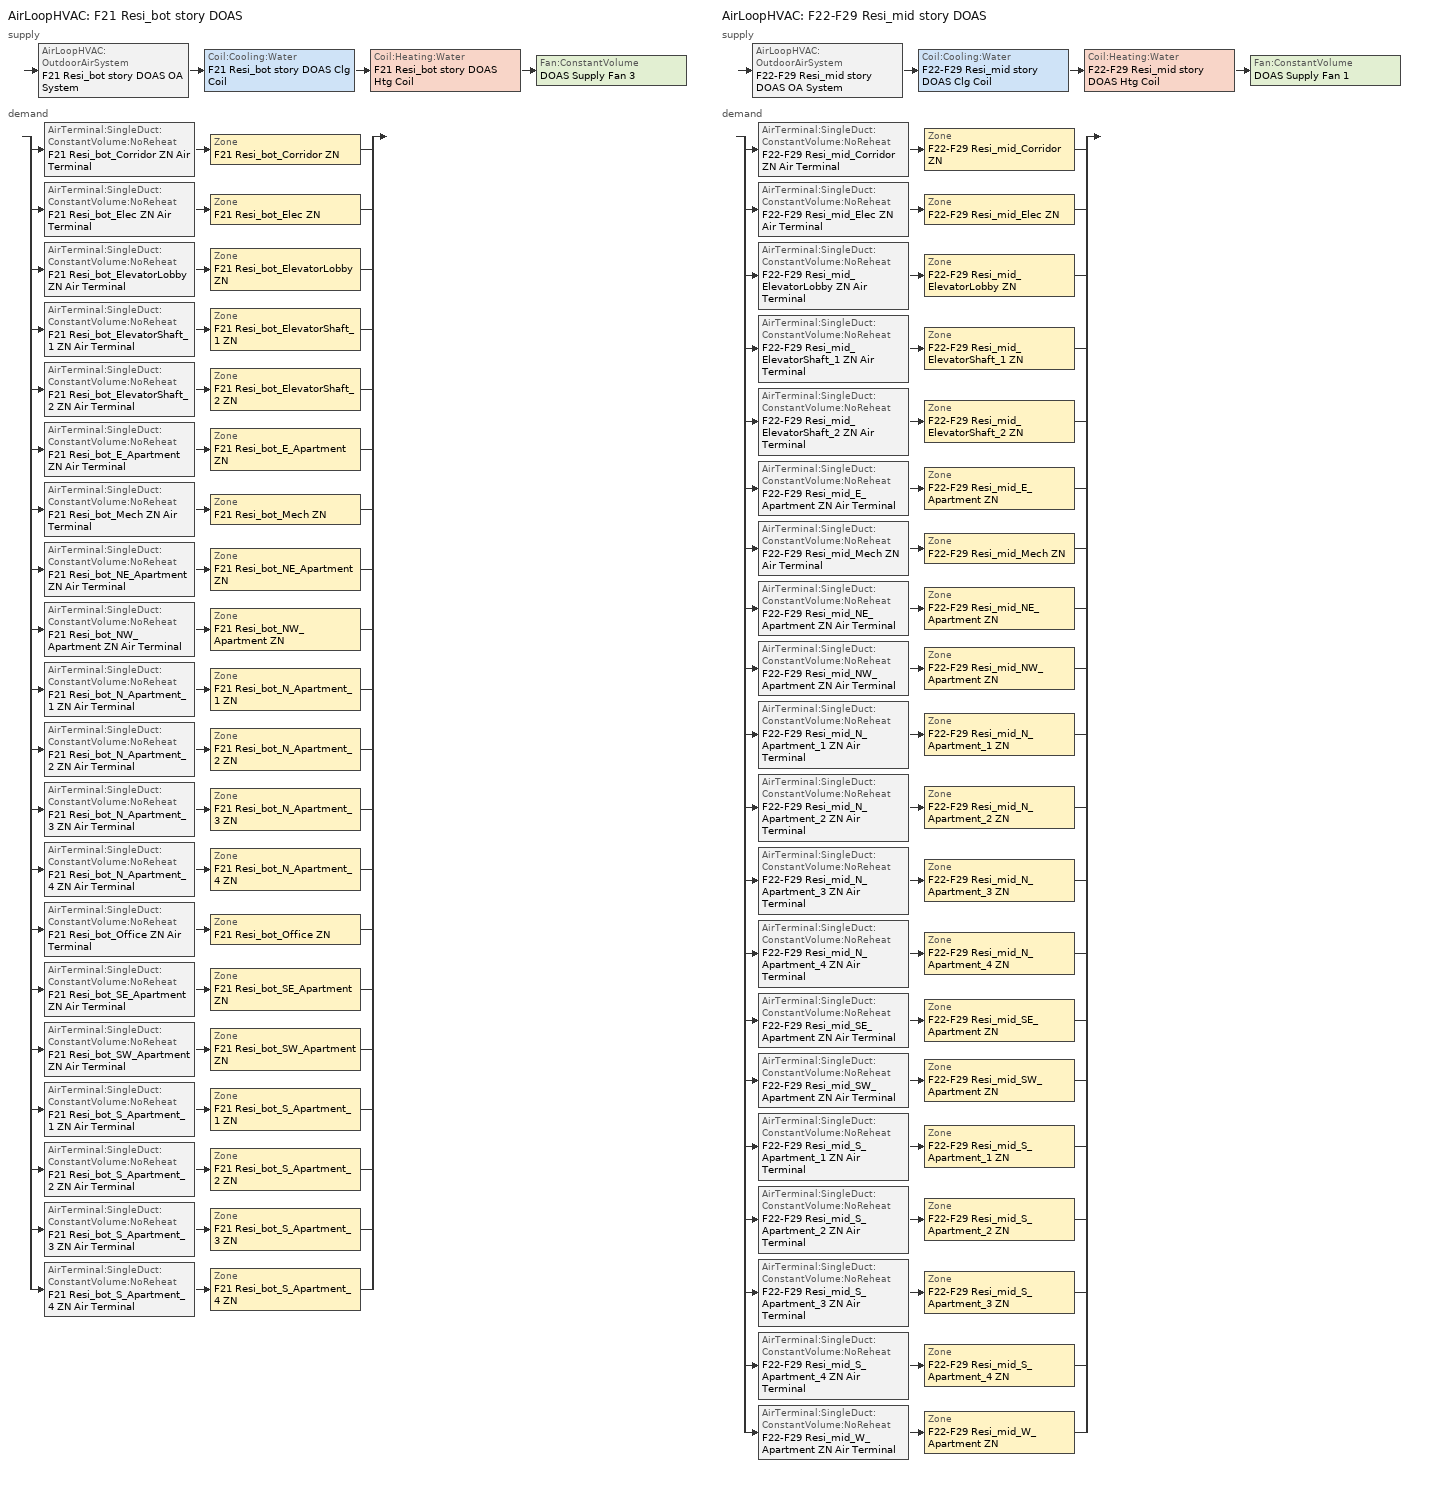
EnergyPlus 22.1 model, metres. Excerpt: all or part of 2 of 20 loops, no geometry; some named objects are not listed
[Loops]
AirLoopHVAC 'F21 Resi_bot story DOAS'
 supply: AirLoopHVAC:OutdoorAirSystem 'F21 Resi_bot story DOAS OA System' > Coil:Cooling:Water 'F21 Resi_bot story DOAS Clg Coil' > Coil:Heating:Water 'F21 Resi_bot story DOAS Htg Coil' > Fan:ConstantVolume 'DOAS Supply Fan 3'
 demand: split
  | AirTerminal:SingleDuct:ConstantVolume:NoReheat 'F21 Resi_bot_Corridor ZN Air Terminal' > Zone 'F21 Resi_bot_Corridor ZN'
  | AirTerminal:SingleDuct:ConstantVolume:NoReheat 'F21 Resi_bot_Elec ZN Air Terminal' > Zone 'F21 Resi_bot_Elec ZN'
  | AirTerminal:SingleDuct:ConstantVolume:NoReheat 'F21 Resi_bot_ElevatorLobby ZN Air Terminal' > Zone 'F21 Resi_bot_ElevatorLobby ZN'
  | AirTerminal:SingleDuct:ConstantVolume:NoReheat 'F21 Resi_bot_ElevatorShaft_1 ZN Air Terminal' > Zone 'F21 Resi_bot_ElevatorShaft_1 ZN'
  | AirTerminal:SingleDuct:ConstantVolume:NoReheat 'F21 Resi_bot_ElevatorShaft_2 ZN Air Terminal' > Zone 'F21 Resi_bot_ElevatorShaft_2 ZN'
  | AirTerminal:SingleDuct:ConstantVolume:NoReheat 'F21 Resi_bot_E_Apartment ZN Air Terminal' > Zone 'F21 Resi_bot_E_Apartment ZN'
  | AirTerminal:SingleDuct:ConstantVolume:NoReheat 'F21 Resi_bot_Mech ZN Air Terminal' > Zone 'F21 Resi_bot_Mech ZN'
  | AirTerminal:SingleDuct:ConstantVolume:NoReheat 'F21 Resi_bot_NE_Apartment ZN Air Terminal' > Zone 'F21 Resi_bot_NE_Apartment ZN'
  | AirTerminal:SingleDuct:ConstantVolume:NoReheat 'F21 Resi_bot_NW_Apartment ZN Air Terminal' > Zone 'F21 Resi_bot_NW_Apartment ZN'
  | AirTerminal:SingleDuct:ConstantVolume:NoReheat 'F21 Resi_bot_N_Apartment_1 ZN Air Terminal' > Zone 'F21 Resi_bot_N_Apartment_1 ZN'
  | AirTerminal:SingleDuct:ConstantVolume:NoReheat 'F21 Resi_bot_N_Apartment_2 ZN Air Terminal' > Zone 'F21 Resi_bot_N_Apartment_2 ZN'
  | AirTerminal:SingleDuct:ConstantVolume:NoReheat 'F21 Resi_bot_N_Apartment_3 ZN Air Terminal' > Zone 'F21 Resi_bot_N_Apartment_3 ZN'
  | AirTerminal:SingleDuct:ConstantVolume:NoReheat 'F21 Resi_bot_N_Apartment_4 ZN Air Terminal' > Zone 'F21 Resi_bot_N_Apartment_4 ZN'
  | AirTerminal:SingleDuct:ConstantVolume:NoReheat 'F21 Resi_bot_Office ZN Air Terminal' > Zone 'F21 Resi_bot_Office ZN'
  | AirTerminal:SingleDuct:ConstantVolume:NoReheat 'F21 Resi_bot_SE_Apartment ZN Air Terminal' > Zone 'F21 Resi_bot_SE_Apartment ZN'
  | AirTerminal:SingleDuct:ConstantVolume:NoReheat 'F21 Resi_bot_SW_Apartment ZN Air Terminal' > Zone 'F21 Resi_bot_SW_Apartment ZN'
  | AirTerminal:SingleDuct:ConstantVolume:NoReheat 'F21 Resi_bot_S_Apartment_1 ZN Air Terminal' > Zone 'F21 Resi_bot_S_Apartment_1 ZN'
  | AirTerminal:SingleDuct:ConstantVolume:NoReheat 'F21 Resi_bot_S_Apartment_2 ZN Air Terminal' > Zone 'F21 Resi_bot_S_Apartment_2 ZN'
  | AirTerminal:SingleDuct:ConstantVolume:NoReheat 'F21 Resi_bot_S_Apartment_3 ZN Air Terminal' > Zone 'F21 Resi_bot_S_Apartment_3 ZN'
  | AirTerminal:SingleDuct:ConstantVolume:NoReheat 'F21 Resi_bot_S_Apartment_4 ZN Air Terminal' > Zone 'F21 Resi_bot_S_Apartment_4 ZN'
AirLoopHVAC 'F22-F29 Resi_mid story DOAS'
 supply: AirLoopHVAC:OutdoorAirSystem 'F22-F29 Resi_mid story DOAS OA System' > Coil:Cooling:Water 'F22-F29 Resi_mid story DOAS Clg Coil' > Coil:Heating:Water 'F22-F29 Resi_mid story DOAS Htg Coil' > Fan:ConstantVolume 'DOAS Supply Fan 1'
 demand: split
  | AirTerminal:SingleDuct:ConstantVolume:NoReheat 'F22-F29 Resi_mid_Corridor ZN Air Terminal' > Zone 'F22-F29 Resi_mid_Corridor ZN'
  | AirTerminal:SingleDuct:ConstantVolume:NoReheat 'F22-F29 Resi_mid_Elec ZN Air Terminal' > Zone 'F22-F29 Resi_mid_Elec ZN'
  | AirTerminal:SingleDuct:ConstantVolume:NoReheat 'F22-F29 Resi_mid_ElevatorLobby ZN Air Terminal' > Zone 'F22-F29 Resi_mid_ElevatorLobby ZN'
  | AirTerminal:SingleDuct:ConstantVolume:NoReheat 'F22-F29 Resi_mid_ElevatorShaft_1 ZN Air Terminal' > Zone 'F22-F29 Resi_mid_ElevatorShaft_1 ZN'
  | AirTerminal:SingleDuct:ConstantVolume:NoReheat 'F22-F29 Resi_mid_ElevatorShaft_2 ZN Air Terminal' > Zone 'F22-F29 Resi_mid_ElevatorShaft_2 ZN'
  | AirTerminal:SingleDuct:ConstantVolume:NoReheat 'F22-F29 Resi_mid_E_Apartment ZN Air Terminal' > Zone 'F22-F29 Resi_mid_E_Apartment ZN'
  | AirTerminal:SingleDuct:ConstantVolume:NoReheat 'F22-F29 Resi_mid_Mech ZN Air Terminal' > Zone 'F22-F29 Resi_mid_Mech ZN'
  | AirTerminal:SingleDuct:ConstantVolume:NoReheat 'F22-F29 Resi_mid_NE_Apartment ZN Air Terminal' > Zone 'F22-F29 Resi_mid_NE_Apartment ZN'
  | AirTerminal:SingleDuct:ConstantVolume:NoReheat 'F22-F29 Resi_mid_NW_Apartment ZN Air Terminal' > Zone 'F22-F29 Resi_mid_NW_Apartment ZN'
  | AirTerminal:SingleDuct:ConstantVolume:NoReheat 'F22-F29 Resi_mid_N_Apartment_1 ZN Air Terminal' > Zone 'F22-F29 Resi_mid_N_Apartment_1 ZN'
  | AirTerminal:SingleDuct:ConstantVolume:NoReheat 'F22-F29 Resi_mid_N_Apartment_2 ZN Air Terminal' > Zone 'F22-F29 Resi_mid_N_Apartment_2 ZN'
  | AirTerminal:SingleDuct:ConstantVolume:NoReheat 'F22-F29 Resi_mid_N_Apartment_3 ZN Air Terminal' > Zone 'F22-F29 Resi_mid_N_Apartment_3 ZN'
  | AirTerminal:SingleDuct:ConstantVolume:NoReheat 'F22-F29 Resi_mid_N_Apartment_4 ZN Air Terminal' > Zone 'F22-F29 Resi_mid_N_Apartment_4 ZN'
  | AirTerminal:SingleDuct:ConstantVolume:NoReheat 'F22-F29 Resi_mid_SE_Apartment ZN Air Terminal' > Zone 'F22-F29 Resi_mid_SE_Apartment ZN'
  | AirTerminal:SingleDuct:ConstantVolume:NoReheat 'F22-F29 Resi_mid_SW_Apartment ZN Air Terminal' > Zone 'F22-F29 Resi_mid_SW_Apartment ZN'
  | AirTerminal:SingleDuct:ConstantVolume:NoReheat 'F22-F29 Resi_mid_S_Apartment_1 ZN Air Terminal' > Zone 'F22-F29 Resi_mid_S_Apartment_1 ZN'
  | AirTerminal:SingleDuct:ConstantVolume:NoReheat 'F22-F29 Resi_mid_S_Apartment_2 ZN Air Terminal' > Zone 'F22-F29 Resi_mid_S_Apartment_2 ZN'
  | AirTerminal:SingleDuct:ConstantVolume:NoReheat 'F22-F29 Resi_mid_S_Apartment_3 ZN Air Terminal' > Zone 'F22-F29 Resi_mid_S_Apartment_3 ZN'
  | AirTerminal:SingleDuct:ConstantVolume:NoReheat 'F22-F29 Resi_mid_S_Apartment_4 ZN Air Terminal' > Zone 'F22-F29 Resi_mid_S_Apartment_4 ZN'
  | AirTerminal:SingleDuct:ConstantVolume:NoReheat 'F22-F29 Resi_mid_W_Apartment ZN Air Terminal' > Zone 'F22-F29 Resi_mid_W_Apartment ZN'
[ZoneControl:Thermostat] Temperature Difference Between Cutout And Setpoint {deltaC}=0
Name | Zone or ZoneList | Control Type Schedule | Control 1
F21 Resi_bot_Corridor ZN Thermostat | F21 Resi_bot_Corridor ZN | F21 Resi_bot_Corridor ZN Thermostat Schedule | HighriseApartment Corridor Thermostat 5
F21 Resi_bot_Elec ZN Thermostat | F21 Resi_bot_Elec ZN | F21 Resi_bot_Elec ZN Thermostat Schedule | Elec/MechRoom Thermostat 9
F21 Resi_bot_ElevatorLobby ZN Thermostat | F21 Resi_bot_ElevatorLobby ZN | F21 Resi_bot_ElevatorLobby ZN Thermostat Schedule | Elevator Lobby Thermostat 5
F21 Resi_bot_E_Apartment ZN Thermostat | F21 Resi_bot_E_Apartment ZN | F21 Resi_bot_E_Apartment ZN Thermostat Schedule | HighriseApartment Apartment Thermostat 1
F21 Resi_bot_Mech ZN Thermostat | F21 Resi_bot_Mech ZN | F21 Resi_bot_Mech ZN Thermostat Schedule | Elec/MechRoom Thermostat 10
F21 Resi_bot_NE_Apartment ZN Thermostat | F21 Resi_bot_NE_Apartment ZN | F21 Resi_bot_NE_Apartment ZN Thermostat Schedule | HighriseApartment Apartment Thermostat 2
F21 Resi_bot_NW_Apartment ZN Thermostat | F21 Resi_bot_NW_Apartment ZN | F21 Resi_bot_NW_Apartment ZN Thermostat Schedule | HighriseApartment Apartment Thermostat 3
F21 Resi_bot_N_Apartment_1 ZN Thermostat | F21 Resi_bot_N_Apartment_1 ZN | F21 Resi_bot_N_Apartment_1 ZN Thermostat Schedule | HighriseApartment Apartment Thermostat 4
F21 Resi_bot_N_Apartment_2 ZN Thermostat | F21 Resi_bot_N_Apartment_2 ZN | F21 Resi_bot_N_Apartment_2 ZN Thermostat Schedule | HighriseApartment Apartment Thermostat 5
F21 Resi_bot_N_Apartment_3 ZN Thermostat | F21 Resi_bot_N_Apartment_3 ZN | F21 Resi_bot_N_Apartment_3 ZN Thermostat Schedule | HighriseApartment Apartment Thermostat 6
F21 Resi_bot_N_Apartment_4 ZN Thermostat | F21 Resi_bot_N_Apartment_4 ZN | F21 Resi_bot_N_Apartment_4 ZN Thermostat Schedule | HighriseApartment Apartment Thermostat 7
F21 Resi_bot_Office ZN Thermostat | F21 Resi_bot_Office ZN | F21 Resi_bot_Office ZN Thermostat Schedule | HighriseApartment Office Thermostat 1
F21 Resi_bot_SE_Apartment ZN Thermostat | F21 Resi_bot_SE_Apartment ZN | F21 Resi_bot_SE_Apartment ZN Thermostat Schedule | HighriseApartment Apartment Thermostat 8
F21 Resi_bot_SW_Apartment ZN Thermostat | F21 Resi_bot_SW_Apartment ZN | F21 Resi_bot_SW_Apartment ZN Thermostat Schedule | HighriseApartment Apartment Thermostat 9
F21 Resi_bot_S_Apartment_1 ZN Thermostat | F21 Resi_bot_S_Apartment_1 ZN | F21 Resi_bot_S_Apartment_1 ZN Thermostat Schedule | HighriseApartment Apartment Thermostat 10
F21 Resi_bot_S_Apartment_2 ZN Thermostat | F21 Resi_bot_S_Apartment_2 ZN | F21 Resi_bot_S_Apartment_2 ZN Thermostat Schedule | HighriseApartment Apartment Thermostat 11
F21 Resi_bot_S_Apartment_3 ZN Thermostat | F21 Resi_bot_S_Apartment_3 ZN | F21 Resi_bot_S_Apartment_3 ZN Thermostat Schedule | HighriseApartment Apartment Thermostat 12
F21 Resi_bot_S_Apartment_4 ZN Thermostat | F21 Resi_bot_S_Apartment_4 ZN | F21 Resi_bot_S_Apartment_4 ZN Thermostat Schedule | HighriseApartment Apartment Thermostat 13
F22-F29 Resi_mid_Corridor ZN Thermostat | F22-F29 Resi_mid_Corridor ZN | F22-F29 Resi_mid_Corridor ZN Thermostat Schedule | HighriseApartment Corridor Thermostat 4
F22-F29 Resi_mid_Elec ZN Thermostat | F22-F29 Resi_mid_Elec ZN | F22-F29 Resi_mid_Elec ZN Thermostat Schedule | Elec/MechRoom Thermostat 11
F22-F29 Resi_mid_ElevatorLobby ZN Thermostat | F22-F29 Resi_mid_ElevatorLobby ZN | F22-F29 Resi_mid_ElevatorLobby ZN Thermostat Schedule | Elevator Lobby Thermostat 6
F22-F29 Resi_mid_E_Apartment ZN Thermostat | F22-F29 Resi_mid_E_Apartment ZN | F22-F29 Resi_mid_E_Apartment ZN Thermostat Schedule | HighriseApartment Apartment Thermostat 14
F22-F29 Resi_mid_Mech ZN Thermostat | F22-F29 Resi_mid_Mech ZN | F22-F29 Resi_mid_Mech ZN Thermostat Schedule | Elec/MechRoom Thermostat 12
F22-F29 Resi_mid_NE_Apartment ZN Thermostat | F22-F29 Resi_mid_NE_Apartment ZN | F22-F29 Resi_mid_NE_Apartment ZN Thermostat Schedule | HighriseApartment Apartment Thermostat 15
F22-F29 Resi_mid_NW_Apartment ZN Thermostat | F22-F29 Resi_mid_NW_Apartment ZN | F22-F29 Resi_mid_NW_Apartment ZN Thermostat Schedule | HighriseApartment Apartment Thermostat 16
F22-F29 Resi_mid_N_Apartment_1 ZN Thermostat | F22-F29 Resi_mid_N_Apartment_1 ZN | F22-F29 Resi_mid_N_Apartment_1 ZN Thermostat Schedule | HighriseApartment Apartment Thermostat 17
F22-F29 Resi_mid_N_Apartment_2 ZN Thermostat | F22-F29 Resi_mid_N_Apartment_2 ZN | F22-F29 Resi_mid_N_Apartment_2 ZN Thermostat Schedule | HighriseApartment Apartment Thermostat 18
F22-F29 Resi_mid_N_Apartment_3 ZN Thermostat | F22-F29 Resi_mid_N_Apartment_3 ZN | F22-F29 Resi_mid_N_Apartment_3 ZN Thermostat Schedule | HighriseApartment Apartment Thermostat 19
F22-F29 Resi_mid_N_Apartment_4 ZN Thermostat | F22-F29 Resi_mid_N_Apartment_4 ZN | F22-F29 Resi_mid_N_Apartment_4 ZN Thermostat Schedule | HighriseApartment Apartment Thermostat 20
F22-F29 Resi_mid_SE_Apartment ZN Thermostat | F22-F29 Resi_mid_SE_Apartment ZN | F22-F29 Resi_mid_SE_Apartment ZN Thermostat Schedule | HighriseApartment Apartment Thermostat 21
F22-F29 Resi_mid_SW_Apartment ZN Thermostat | F22-F29 Resi_mid_SW_Apartment ZN | F22-F29 Resi_mid_SW_Apartment ZN Thermostat Schedule | HighriseApartment Apartment Thermostat 22
F22-F29 Resi_mid_S_Apartment_1 ZN Thermostat | F22-F29 Resi_mid_S_Apartment_1 ZN | F22-F29 Resi_mid_S_Apartment_1 ZN Thermostat Schedule | HighriseApartment Apartment Thermostat 23
F22-F29 Resi_mid_S_Apartment_2 ZN Thermostat | F22-F29 Resi_mid_S_Apartment_2 ZN | F22-F29 Resi_mid_S_Apartment_2 ZN Thermostat Schedule | HighriseApartment Apartment Thermostat 24
F22-F29 Resi_mid_S_Apartment_3 ZN Thermostat | F22-F29 Resi_mid_S_Apartment_3 ZN | F22-F29 Resi_mid_S_Apartment_3 ZN Thermostat Schedule | HighriseApartment Apartment Thermostat 25
F22-F29 Resi_mid_S_Apartment_4 ZN Thermostat | F22-F29 Resi_mid_S_Apartment_4 ZN | F22-F29 Resi_mid_S_Apartment_4 ZN Thermostat Schedule | HighriseApartment Apartment Thermostat 26
F22-F29 Resi_mid_W_Apartment ZN Thermostat | F22-F29 Resi_mid_W_Apartment ZN | F22-F29 Resi_mid_W_Apartment ZN Thermostat Schedule | HighriseApartment Apartment Thermostat 27
[ThermostatSetpoint:DualSetpoint]
Name | Heating Setpoint Temperature Schedule | Cooling Setpoint Temperature Schedule
HighriseApartment Corridor Thermostat 5; HighriseApartment Apartment Thermostat 1; HighriseApartment Apartment Thermostat 2; HighriseApartment Apartment Thermostat 3; HighriseApartment Apartment Thermostat 4; HighriseApartment Apartment Thermostat 5; HighriseApartment Apartment Thermostat 6; HighriseApartment Apartment Thermostat 7; HighriseApartment Apartment Thermostat 8; HighriseApartment Apartment Thermostat 9; HighriseApartment Apartment Thermostat 10; HighriseApartment Apartment Thermostat 11; HighriseApartment Apartment Thermostat 12; HighriseApartment Apartment Thermostat 13; HighriseApartment Corridor Thermostat 4; HighriseApartment Apartment Thermostat 14; HighriseApartment Apartment Thermostat 15; HighriseApartment Apartment Thermostat 16; HighriseApartment Apartment Thermostat 17; HighriseApartment Apartment Thermostat 18; HighriseApartment Apartment Thermostat 19; HighriseApartment Apartment Thermostat 20; HighriseApartment Apartment Thermostat 21; HighriseApartment Apartment Thermostat 22; HighriseApartment Apartment Thermostat 23; HighriseApartment Apartment Thermostat 24; HighriseApartment Apartment Thermostat 25; HighriseApartment Apartment Thermostat 26; HighriseApartment Apartment Thermostat 27 | ApartmentHighRise HTGSETP_APT_SCH | ApartmentHighRise CLGSETP_APT_SCH
Elec/MechRoom Thermostat 9; Elevator Lobby Thermostat 5; Elec/MechRoom Thermostat 10; Elec/MechRoom Thermostat 11; Elevator Lobby Thermostat 6; Elec/MechRoom Thermostat 12 | OfficeLarge HTGSETP_SCH_YES_OPTIMUM | OfficeLarge CLGSETP_SCH_NO_SETBACK
HighriseApartment Office Thermostat 1 | ApartmentHighRise HTGSETP_APT_SCH - occupant standby mode | ApartmentHighRise CLGSETP_APT_SCH - occupant standby mode
[Coil:Heating:Water] Availability Schedule=Always On Discrete; U-Factor Times Area Value {W/K}=Autosize; Maximum Water Flow Rate {m3/s}=Autosize; Performance Input Method=UFactorTimesAreaAndDesignWaterFlowRate; Rated Capacity {W}=Autosize; Rated Inlet Water Temperature {C}=82.2222; Rated Inlet Air Temperature {C}=16.6; Rated Outlet Water Temperature {C}=71.1111; Rated Outlet Air Temperature {C}=32.2; Rated Ratio for Air and Water Convection=0.5
F21 Resi_bot story DOAS Htg Coil; F22-F29 Resi_mid story DOAS Htg Coil
[Zone equipment]
F21 Resi_bot_Corridor ZN: F21 Resi_bot_Corridor ZN Air Terminal, F21 Resi_bot_Corridor ZN FCU
F21 Resi_bot_Elec ZN: F21 Resi_bot_Elec ZN Air Terminal, F21 Resi_bot_Elec ZN FCU
F21 Resi_bot_ElevatorLobby ZN: F21 Resi_bot_ElevatorLobby ZN Air Terminal, F21 Resi_bot_ElevatorLobby ZN FCU
F21 Resi_bot_ElevatorShaft_1 ZN: F21 Resi_bot_ElevatorShaft_1 ZN Air Terminal, F21 Resi_bot_ElevatorShaft_1 ZN FCU
F21 Resi_bot_ElevatorShaft_2 ZN: F21 Resi_bot_ElevatorShaft_2 ZN Air Terminal, F21 Resi_bot_ElevatorShaft_2 ZN FCU
F21 Resi_bot_E_Apartment ZN: F21 Resi_bot_E_Apartment ZN Air Terminal, F21 Resi_bot_E_Apartment ZN FCU
F21 Resi_bot_Mech ZN: F21 Resi_bot_Mech ZN Air Terminal, F21 Resi_bot_Mech ZN FCU
F21 Resi_bot_NE_Apartment ZN: F21 Resi_bot_NE_Apartment ZN Air Terminal, F21 Resi_bot_NE_Apartment ZN FCU
F21 Resi_bot_NW_Apartment ZN: F21 Resi_bot_NW_Apartment ZN Air Terminal, F21 Resi_bot_NW_Apartment ZN FCU
F21 Resi_bot_N_Apartment_1 ZN: F21 Resi_bot_N_Apartment_1 ZN Air Terminal, F21 Resi_bot_N_Apartment_1 ZN FCU
F21 Resi_bot_N_Apartment_2 ZN: F21 Resi_bot_N_Apartment_2 ZN Air Terminal, F21 Resi_bot_N_Apartment_2 ZN FCU
F21 Resi_bot_N_Apartment_3 ZN: F21 Resi_bot_N_Apartment_3 ZN Air Terminal, F21 Resi_bot_N_Apartment_3 ZN FCU
F21 Resi_bot_N_Apartment_4 ZN: F21 Resi_bot_N_Apartment_4 ZN Air Terminal, F21 Resi_bot_N_Apartment_4 ZN FCU
F21 Resi_bot_Office ZN: F21 Resi_bot_Office ZN Air Terminal, F21 Resi_bot_Office ZN FCU
F21 Resi_bot_SE_Apartment ZN: F21 Resi_bot_SE_Apartment ZN Air Terminal, F21 Resi_bot_SE_Apartment ZN FCU
F21 Resi_bot_SW_Apartment ZN: F21 Resi_bot_SW_Apartment ZN Air Terminal, F21 Resi_bot_SW_Apartment ZN FCU
F21 Resi_bot_S_Apartment_1 ZN: F21 Resi_bot_S_Apartment_1 ZN Air Terminal, F21 Resi_bot_S_Apartment_1 ZN FCU
F21 Resi_bot_S_Apartment_2 ZN: F21 Resi_bot_S_Apartment_2 ZN Air Terminal, F21 Resi_bot_S_Apartment_2 ZN FCU
F21 Resi_bot_S_Apartment_3 ZN: F21 Resi_bot_S_Apartment_3 ZN Air Terminal, F21 Resi_bot_S_Apartment_3 ZN FCU
F21 Resi_bot_S_Apartment_4 ZN: F21 Resi_bot_S_Apartment_4 ZN Air Terminal, F21 Resi_bot_S_Apartment_4 ZN FCU
F22-F29 Resi_mid_Corridor ZN: F22-F29 Resi_mid_Corridor ZN Air Terminal, F22-F29 Resi_mid_Corridor ZN FCU
F22-F29 Resi_mid_Elec ZN: F22-F29 Resi_mid_Elec ZN Air Terminal, F22-F29 Resi_mid_Elec ZN FCU
F22-F29 Resi_mid_ElevatorLobby ZN: F22-F29 Resi_mid_ElevatorLobby ZN Air Terminal, F22-F29 Resi_mid_ElevatorLobby ZN FCU
F22-F29 Resi_mid_ElevatorShaft_1 ZN: F22-F29 Resi_mid_ElevatorShaft_1 ZN Air Terminal, F22-F29 Resi_mid_ElevatorShaft_1 ZN FCU
F22-F29 Resi_mid_ElevatorShaft_2 ZN: F22-F29 Resi_mid_ElevatorShaft_2 ZN Air Terminal, F22-F29 Resi_mid_ElevatorShaft_2 ZN FCU
F22-F29 Resi_mid_E_Apartment ZN: F22-F29 Resi_mid_E_Apartment ZN Air Terminal, F22-F29 Resi_mid_E_Apartment ZN FCU
F22-F29 Resi_mid_Mech ZN: F22-F29 Resi_mid_Mech ZN Air Terminal, F22-F29 Resi_mid_Mech ZN FCU
F22-F29 Resi_mid_NE_Apartment ZN: F22-F29 Resi_mid_NE_Apartment ZN Air Terminal, F22-F29 Resi_mid_NE_Apartment ZN FCU
F22-F29 Resi_mid_NW_Apartment ZN: F22-F29 Resi_mid_NW_Apartment ZN Air Terminal, F22-F29 Resi_mid_NW_Apartment ZN FCU
F22-F29 Resi_mid_N_Apartment_1 ZN: F22-F29 Resi_mid_N_Apartment_1 ZN Air Terminal, F22-F29 Resi_mid_N_Apartment_1 ZN FCU
F22-F29 Resi_mid_N_Apartment_2 ZN: F22-F29 Resi_mid_N_Apartment_2 ZN Air Terminal, F22-F29 Resi_mid_N_Apartment_2 ZN FCU
F22-F29 Resi_mid_N_Apartment_3 ZN: F22-F29 Resi_mid_N_Apartment_3 ZN Air Terminal, F22-F29 Resi_mid_N_Apartment_3 ZN FCU
F22-F29 Resi_mid_N_Apartment_4 ZN: F22-F29 Resi_mid_N_Apartment_4 ZN Air Terminal, F22-F29 Resi_mid_N_Apartment_4 ZN FCU
F22-F29 Resi_mid_SE_Apartment ZN: F22-F29 Resi_mid_SE_Apartment ZN Air Terminal, F22-F29 Resi_mid_SE_Apartment ZN FCU
F22-F29 Resi_mid_SW_Apartment ZN: F22-F29 Resi_mid_SW_Apartment ZN Air Terminal, F22-F29 Resi_mid_SW_Apartment ZN FCU
F22-F29 Resi_mid_S_Apartment_1 ZN: F22-F29 Resi_mid_S_Apartment_1 ZN Air Terminal, F22-F29 Resi_mid_S_Apartment_1 ZN FCU
F22-F29 Resi_mid_S_Apartment_2 ZN: F22-F29 Resi_mid_S_Apartment_2 ZN Air Terminal, F22-F29 Resi_mid_S_Apartment_2 ZN FCU
F22-F29 Resi_mid_S_Apartment_3 ZN: F22-F29 Resi_mid_S_Apartment_3 ZN Air Terminal, F22-F29 Resi_mid_S_Apartment_3 ZN FCU
F22-F29 Resi_mid_S_Apartment_4 ZN: F22-F29 Resi_mid_S_Apartment_4 ZN Air Terminal, F22-F29 Resi_mid_S_Apartment_4 ZN FCU
F22-F29 Resi_mid_W_Apartment ZN: F22-F29 Resi_mid_W_Apartment ZN Air Terminal, F22-F29 Resi_mid_W_Apartment ZN FCU
[Sizing:Zone] Zone Cooling Design Supply Air Temperature Input Method=SupplyAirTemperature; Zone Cooling Design Supply Air Temperature {C}=12.7778; Zone Cooling Design Supply Air Temperature Difference {deltaC}=11.11; Zone Heating Design Supply Air Temperature Input Method=SupplyAirTemperature; Zone Heating Design Supply Air Temperature {C}=40; Zone Heating Design Supply Air Temperature Difference {deltaC}=11.11; Zone Cooling Design Supply Air Humidity Ratio {kgWater/kgDryAir}=0.0085; Zone Heating Design Supply Air Humidity Ratio {kgWater/kgDryAir}=0.008; Cooling Design Air Flow Method=DesignDay; Cooling Design Air Flow Rate {m3/s}=0; Cooling Minimum Air Flow per Zone Floor Area {m3/s-m2}=0.000762; Cooling Minimum Air Flow {m3/s}=0; Cooling Minimum Air Flow Fraction=0; Heating Design Air Flow Method=DesignDay; Heating Design Air Flow Rate {m3/s}=0; Heating Maximum Air Flow per Zone Floor Area {m3/s-m2}=0.002032; Heating Maximum Air Flow {m3/s}=0.141576; Heating Maximum Air Flow Fraction=0.3; Account for Dedicated Outdoor Air System=Yes; Dedicated Outdoor Air System Control Strategy=ColdSupplyAir; Dedicated Outdoor Air Low Setpoint Temperature for Design {C}=12.7778; Dedicated Outdoor Air High Setpoint Temperature for Design {C}=15.5556
Name | Design Specification Outdoor Air Object
F21 Resi_bot_Corridor ZN; F22-F29 Resi_mid_Corridor ZN | HighriseApartment Corridor Ventilation
F21 Resi_bot_Elec ZN; F21 Resi_bot_Mech ZN; F22-F29 Resi_mid_Elec ZN; F22-F29 Resi_mid_Mech ZN | Elec/MechRoom Ventilation
F21 Resi_bot_ElevatorLobby ZN; F22-F29 Resi_mid_ElevatorLobby ZN | Elevator Lobby Ventilation
F21 Resi_bot_ElevatorShaft_1 ZN; F21 Resi_bot_ElevatorShaft_2 ZN; F22-F29 Resi_mid_ElevatorShaft_1 ZN; F22-F29 Resi_mid_ElevatorShaft_2 ZN | Elevator Shaft Ventilation
F21 Resi_bot_E_Apartment ZN; F21 Resi_bot_NE_Apartment ZN; F21 Resi_bot_NW_Apartment ZN; F21 Resi_bot_N_Apartment_1 ZN; F21 Resi_bot_N_Apartment_2 ZN; F21 Resi_bot_N_Apartment_3 ZN; F21 Resi_bot_N_Apartment_4 ZN; F21 Resi_bot_SE_Apartment ZN; F21 Resi_bot_SW_Apartment ZN; F21 Resi_bot_S_Apartment_1 ZN; F21 Resi_bot_S_Apartment_2 ZN; F21 Resi_bot_S_Apartment_3 ZN; F21 Resi_bot_S_Apartment_4 ZN; F22-F29 Resi_mid_E_Apartment ZN; F22-F29 Resi_mid_NE_Apartment ZN; F22-F29 Resi_mid_NW_Apartment ZN; F22-F29 Resi_mid_N_Apartment_1 ZN; F22-F29 Resi_mid_N_Apartment_2 ZN; F22-F29 Resi_mid_N_Apartment_3 ZN; F22-F29 Resi_mid_N_Apartment_4 ZN; F22-F29 Resi_mid_SE_Apartment ZN; F22-F29 Resi_mid_SW_Apartment ZN; F22-F29 Resi_mid_S_Apartment_1 ZN; F22-F29 Resi_mid_S_Apartment_2 ZN; F22-F29 Resi_mid_S_Apartment_3 ZN; F22-F29 Resi_mid_S_Apartment_4 ZN; F22-F29 Resi_mid_W_Apartment ZN | HighriseApartment Apartment Ventilation
F21 Resi_bot_Office ZN | HighriseApartment Office Ventilation
[DesignSpecification:OutdoorAir] Outdoor Air Method=Sum; Outdoor Air Flow per Zone {m3/s}=0
Name | Outdoor Air Flow per Person {m3/s-person} | Outdoor Air Flow per Zone Floor Area {m3/s-m2} | Outdoor Air Flow Air Changes per Hour {1/hr}
Elec/MechRoom Ventilation | 0 | 0.0006096 | 0
Elevator Lobby Ventilation | 0.00235974 | 0.0003048 | 0
Elevator Shaft Ventilation; HighriseApartment Corridor Ventilation | 0 | 0 | 0
HighriseApartment Apartment Ventilation | 0 | 0 | 0.35
HighriseApartment Office Ventilation | 0 | 0.0004318 | 0
[AirTerminal:SingleDuct:ConstantVolume:NoReheat] Availability Schedule=Always On Discrete; Maximum Air Flow Rate {m3/s}=AutoSize
F21 Resi_bot_Corridor ZN Air Terminal; F21 Resi_bot_Elec ZN Air Terminal; F21 Resi_bot_ElevatorLobby ZN Air Terminal; F21 Resi_bot_ElevatorShaft_1 ZN Air Terminal; F21 Resi_bot_ElevatorShaft_2 ZN Air Terminal; F21 Resi_bot_E_Apartment ZN Air Terminal; F21 Resi_bot_Mech ZN Air Terminal; F21 Resi_bot_NE_Apartment ZN Air Terminal; F21 Resi_bot_NW_Apartment ZN Air Terminal; F21 Resi_bot_N_Apartment_1 ZN Air Terminal; F21 Resi_bot_N_Apartment_2 ZN Air Terminal; F21 Resi_bot_N_Apartment_3 ZN Air Terminal; F21 Resi_bot_N_Apartment_4 ZN Air Terminal; F21 Resi_bot_Office ZN Air Terminal; F21 Resi_bot_SE_Apartment ZN Air Terminal; F21 Resi_bot_SW_Apartment ZN Air Terminal; F21 Resi_bot_S_Apartment_1 ZN Air Terminal; F21 Resi_bot_S_Apartment_2 ZN Air Terminal; F21 Resi_bot_S_Apartment_3 ZN Air Terminal; F21 Resi_bot_S_Apartment_4 ZN Air Terminal; F22-F29 Resi_mid_Corridor ZN Air Terminal; F22-F29 Resi_mid_Elec ZN Air Terminal; F22-F29 Resi_mid_ElevatorLobby ZN Air Terminal; F22-F29 Resi_mid_ElevatorShaft_1 ZN Air Terminal; F22-F29 Resi_mid_ElevatorShaft_2 ZN Air Terminal; F22-F29 Resi_mid_E_Apartment ZN Air Terminal; F22-F29 Resi_mid_Mech ZN Air Terminal; F22-F29 Resi_mid_NE_Apartment ZN Air Terminal; F22-F29 Resi_mid_NW_Apartment ZN Air Terminal; F22-F29 Resi_mid_N_Apartment_1 ZN Air Terminal; F22-F29 Resi_mid_N_Apartment_2 ZN Air Terminal; F22-F29 Resi_mid_N_Apartment_3 ZN Air Terminal; F22-F29 Resi_mid_N_Apartment_4 ZN Air Terminal; F22-F29 Resi_mid_SE_Apartment ZN Air Terminal; F22-F29 Resi_mid_SW_Apartment ZN Air Terminal; F22-F29 Resi_mid_S_Apartment_1 ZN Air Terminal; F22-F29 Resi_mid_S_Apartment_2 ZN Air Terminal; F22-F29 Resi_mid_S_Apartment_3 ZN Air Terminal; F22-F29 Resi_mid_S_Apartment_4 ZN Air Terminal; F22-F29 Resi_mid_W_Apartment ZN Air Terminal
[Coil:Cooling:Water] Availability Schedule=Always On Discrete; Design Water Flow Rate {m3/s}=Autosize; Design Air Flow Rate {m3/s}=Autosize; Design Inlet Water Temperature {C}=Autosize; Design Inlet Air Temperature {C}=Autosize; Design Outlet Air Temperature {C}=Autosize; Design Inlet Air Humidity Ratio {kgWater/kgDryAir}=Autosize; Design Outlet Air Humidity Ratio {kgWater/kgDryAir}=Autosize; Type of Analysis=SimpleAnalysis; Heat Exchanger Configuration=CrossFlow
F21 Resi_bot story DOAS Clg Coil; F22-F29 Resi_mid story DOAS Clg Coil
[AirLoopHVAC] Design Supply Air Flow Rate {m3/s}=AutoSize; Design Return Air Flow Fraction of Supply Air Flow=1
F21 Resi_bot story DOAS; F22-F29 Resi_mid story DOAS
[Sizing:System] Type of Load to Size On=VentilationRequirement; Design Outdoor Air Flow Rate {m3/s}=Autosize; Central Heating Maximum System Air Flow Ratio=1; Preheat Design Temperature {C}=7; Preheat Design Humidity Ratio {kgWater/kgDryAir}=0.008; Precool Design Temperature {C}=12.8; Precool Design Humidity Ratio {kgWater/kgDryAir}=0.008; Central Cooling Design Supply Air Temperature {C}=12.7778; Central Heating Design Supply Air Temperature {C}=15.5556; Type of Zone Sum to Use=Coincident; 100% Outdoor Air in Cooling=Yes; 100% Outdoor Air in Heating=Yes; Central Cooling Design Supply Air Humidity Ratio {kgWater/kgDryAir}=0.0085; Central Heating Design Supply Air Humidity Ratio {kgWater/kgDryAir}=0.008; Cooling Supply Air Flow Rate Method=DesignDay; Cooling Supply Air Flow Rate {m3/s}=0; Cooling Supply Air Flow Rate Per Floor Area {m3/s-m2}=0.00996765; Cooling Fraction of Autosized Cooling Supply Air Flow Rate=1; Cooling Supply Air Flow Rate Per Unit Cooling Capacity {m3/s-W}=3.94755e-05; Heating Supply Air Flow Rate Method=DesignDay; Heating Supply Air Flow Rate {m3/s}=0; Heating Supply Air Flow Rate Per Floor Area {m3/s-m2}=0.00996765; Heating Fraction of Autosized Heating Supply Air Flow Rate=1; Heating Fraction of Autosized Cooling Supply Air Flow Rate=1; Heating Supply Air Flow Rate Per Unit Heating Capacity {m3/s-W}=3.15882e-05; System Outdoor Air Method=ZoneSum; Zone Maximum Outdoor Air Fraction=1; Cooling Design Capacity Method=CoolingDesignCapacity; Cooling Design Capacity {W}=Autosize; Cooling Design Capacity Per Floor Area {W/m2}=234.7; Fraction of Autosized Cooling Design Capacity=1; Heating Design Capacity Method=HeatingDesignCapacity; Heating Design Capacity {W}=Autosize; Heating Design Capacity Per Floor Area {W/m2}=157; Fraction of Autosized Heating Design Capacity=1; Central Cooling Capacity Control Method=OnOff; Occupant Diversity=Autosize
F21 Resi_bot story DOAS; F22-F29 Resi_mid story DOAS
[Controller:WaterCoil] Control Variable=Temperature; Actuator Variable=Flow; Maximum Actuated Flow {m3/s}=Autosize; Minimum Actuated Flow {m3/s}=0
Name | Action | Controller Convergence Tolerance {deltaC}
F21 Resi_bot story DOAS Clg Coil Controller; F22-F29 Resi_mid story DOAS Clg Coil Controller | Reverse | Autosize
F21 Resi_bot story DOAS Htg Coil Controller; F22-F29 Resi_mid story DOAS Htg Coil Controller | Normal | 0.0001
[Controller:OutdoorAir] Minimum Outdoor Air Flow Rate {m3/s}=Autosize; Maximum Outdoor Air Flow Rate {m3/s}=Autosize; Economizer Control Type=DifferentialDryBulb; Economizer Control Action Type=ModulateFlow; Lockout Type=LockoutWithHeating; Minimum Limit Type=FixedMinimum; Minimum Outdoor Air Schedule=Always On; Minimum Fraction of Outdoor Air Schedule=Always On Discrete; High Humidity Control=No; High Humidity Outdoor Air Flow Ratio=1; Control High Indoor Humidity Based on Outdoor Humidity Ratio=Yes; Heat Recovery Bypass Control Type=BypassWhenWithinEconomizerLimits
Name | Mechanical Ventilation Controller
F21 Resi_bot story DOAS OA Controller | Controller Mechanical Ventilation 5
F22-F29 Resi_mid story DOAS OA Controller | Controller Mechanical Ventilation 2
[Controller:MechanicalVentilation] Availability Schedule=Always On; Demand Controlled Ventilation=No; System Outdoor Air Method=ZoneSum; Design Specification Outdoor Air Object Name 1=HighriseApartment Corridor Ventilation; Design Specification Outdoor Air Object Name 2=Elec/MechRoom Ventilation; Design Specification Outdoor Air Object Name 3=Elevator Lobby Ventilation; Design Specification Outdoor Air Object Name 4=Elevator Shaft Ventilation; Design Specification Outdoor Air Object Name 5=Elevator Shaft Ventilation; Design Specification Outdoor Air Object Name 6=HighriseApartment Apartment Ventilation; Design Specification Outdoor Air Object Name 7=Elec/MechRoom Ventilation; Design Specification Outdoor Air Object Name 8=HighriseApartment Apartment Ventilation; Design Specification Outdoor Air Object Name 9=HighriseApartment Apartment Ventilation; Design Specification Outdoor Air Object Name 10=HighriseApartment Apartment Ventilation; Design Specification Outdoor Air Object Name 11=HighriseApartment Apartment Ventilation; Design Specification Outdoor Air Object Name 12=HighriseApartment Apartment Ventilation; Design Specification Outdoor Air Object Name 13=HighriseApartment Apartment Ventilation; Design Specification Outdoor Air Object Name 15=HighriseApartment Apartment Ventilation; Design Specification Outdoor Air Object Name 16=HighriseApartment Apartment Ventilation; Design Specification Outdoor Air Object Name 17=HighriseApartment Apartment Ventilation; Design Specification Outdoor Air Object Name 18=HighriseApartment Apartment Ventilation; Design Specification Outdoor Air Object Name 19=HighriseApartment Apartment Ventilation; Design Specification Outdoor Air Object Name 20=HighriseApartment Apartment Ventilation
Name | Zone or ZoneList Name 1 | Zone or ZoneList Name 2 | Zone or ZoneList Name 3 | Zone or ZoneList Name 4 | Zone or ZoneList Name 5 | Zone or ZoneList Name 6 | Zone or ZoneList Name 7 | Zone or ZoneList Name 8 | Zone or ZoneList Name 9 | Zone or ZoneList Name 10 | Zone or ZoneList Name 11 | Zone or ZoneList Name 12 | Zone or ZoneList Name 13 | Zone or ZoneList Name 14 | Design Specification Outdoor Air Object Name 14 | Zone or ZoneList Name 15 | Zone or ZoneList Name 16 | Zone or ZoneList Name 17 | Zone or ZoneList Name 18 | Zone or ZoneList Name 19 | Zone or ZoneList Name 20
Controller Mechanical Ventilation 5 | F21 Resi_bot_Corridor ZN | F21 Resi_bot_Elec ZN | F21 Resi_bot_ElevatorLobby ZN | F21 Resi_bot_ElevatorShaft_1 ZN | F21 Resi_bot_ElevatorShaft_2 ZN | F21 Resi_bot_E_Apartment ZN | F21 Resi_bot_Mech ZN | F21 Resi_bot_NE_Apartment ZN | F21 Resi_bot_NW_Apartment ZN | F21 Resi_bot_N_Apartment_1 ZN | F21 Resi_bot_N_Apartment_2 ZN | F21 Resi_bot_N_Apartment_3 ZN | F21 Resi_bot_N_Apartment_4 ZN | F21 Resi_bot_Office ZN | HighriseApartment Office Ventilation | F21 Resi_bot_SE_Apartment ZN | F21 Resi_bot_SW_Apartment ZN | F21 Resi_bot_S_Apartment_1 ZN | F21 Resi_bot_S_Apartment_2 ZN | F21 Resi_bot_S_Apartment_3 ZN | F21 Resi_bot_S_Apartment_4 ZN
Controller Mechanical Ventilation 2 | F22-F29 Resi_mid_Corridor ZN | F22-F29 Resi_mid_Elec ZN | F22-F29 Resi_mid_ElevatorLobby ZN | F22-F29 Resi_mid_ElevatorShaft_1 ZN | F22-F29 Resi_mid_ElevatorShaft_2 ZN | F22-F29 Resi_mid_E_Apartment ZN | F22-F29 Resi_mid_Mech ZN | F22-F29 Resi_mid_NE_Apartment ZN | F22-F29 Resi_mid_NW_Apartment ZN | F22-F29 Resi_mid_N_Apartment_1 ZN | F22-F29 Resi_mid_N_Apartment_2 ZN | F22-F29 Resi_mid_N_Apartment_3 ZN | F22-F29 Resi_mid_N_Apartment_4 ZN | F22-F29 Resi_mid_SE_Apartment ZN | HighriseApartment Apartment Ventilation | F22-F29 Resi_mid_SW_Apartment ZN | F22-F29 Resi_mid_S_Apartment_1 ZN | F22-F29 Resi_mid_S_Apartment_2 ZN | F22-F29 Resi_mid_S_Apartment_3 ZN | F22-F29 Resi_mid_S_Apartment_4 ZN | F22-F29 Resi_mid_W_Apartment ZN
[HeatExchanger:AirToAir:SensibleAndLatent] Availability Schedule=Always On Discrete; Nominal Supply Air Flow Rate {m3/s}=Autosize; Sensible Effectiveness at 100% Heating Air Flow=0.7; Latent Effectiveness at 100% Heating Air Flow=0.6; Sensible Effectiveness at 75% Heating Air Flow=0.7; Latent Effectiveness at 75% Heating Air Flow=0.6; Sensible Effectiveness at 100% Cooling Air Flow=0.75; Latent Effectiveness at 100% Cooling Air Flow=0.6; Sensible Effectiveness at 75% Cooling Air Flow=0.75; Latent Effectiveness at 75% Cooling Air Flow=0.6; Supply Air Outlet Temperature Control=Yes; Heat Exchanger Type=Rotary; Frost Control Type=ExhaustOnly; Threshold Temperature {C}=-23.3; Initial Defrost Time Fraction=0.167; Rate of Defrost Time Fraction Increase {1/K}=1.44; Economizer Lockout=Yes
Name | Nominal Electric Power {W}
F21 Resi_bot story DOAS ERV | 416.413
F22-F29 Resi_mid story DOAS ERV | 2863.68
[SetpointManager:OutdoorAirPretreat] Control Variable=Temperature; Minimum Setpoint Temperature {C}=-99; Maximum Setpoint Temperature {C}=99; Minimum Setpoint Humidity Ratio {kgWater/kgDryAir}=1e-05; Maximum Setpoint Humidity Ratio {kgWater/kgDryAir}=1
Name | Setpoint Node or NodeList
Setpoint Manager Outdoor Air Pretreat 4 | F21 Resi_bot story DOAS ERV Primary Outlet Air Node
Setpoint Manager Outdoor Air Pretreat 5 | F22-F29 Resi_mid story DOAS ERV Primary Outlet Air Node
[SetpointManager:MixedAir] Control Variable=Temperature
Name | Setpoint Node or NodeList
F21 Resi_bot story DOAS Mixed Air Node OS Default SPM | F21 Resi_bot story DOAS Mixed Air Node
F21 Resi_bot story DOAS Clg Coil Outlet Air Node OS Default SPM | F21 Resi_bot story DOAS Clg Coil Outlet Air Node
F21 Resi_bot story DOAS Htg Coil Outlet Air Node OS Default SPM | F21 Resi_bot story DOAS Htg Coil Outlet Air Node
F22-F29 Resi_mid story DOAS Mixed Air Node OS Default SPM | F22-F29 Resi_mid story DOAS Mixed Air Node
F22-F29 Resi_mid story DOAS Clg Coil Outlet Air Node OS Default SPM | F22-F29 Resi_mid story DOAS Clg Coil Outlet Air Node
F22-F29 Resi_mid story DOAS Htg Coil Outlet Air Node OS Default SPM | F22-F29 Resi_mid story DOAS Htg Coil Outlet Air Node
[Fan:ConstantVolume] Availability Schedule=Always On; Maximum Flow Rate {m3/s}=AutoSize; Motor In Airstream Fraction=1
Name | Fan Total Efficiency | Pressure Rise {Pa} | Motor Efficiency
DOAS Supply Fan 3 | 0.55575 | 622.722 | 0.855
DOAS Supply Fan 1 | 0.59605 | 1018.77 | 0.917
[SetpointManager:OutdoorAirReset] Control Variable=Temperature; Setpoint at Outdoor Low Temperature {C}=15.5556; Outdoor Low Temperature {C}=15.5556; Setpoint at Outdoor High Temperature {C}=12.7778; Outdoor High Temperature {C}=21.1111
Name | Setpoint Node or NodeList
F21 Resi_bot story DOAS SAT Reset | F21 Resi_bot story DOAS Supply Outlet Node
F22-F29 Resi_mid story DOAS SAT Reset | F22-F29 Resi_mid story DOAS Supply Outlet Node
[Schedule:Day:Interval]
OfficeLarge HTGSETP_SCH_YES_OPTIMUM Default; OfficeLarge HTGSETP_SCH_YES_OPTIMUM Summer Design Day: No, 24:00, 15.6
OfficeLarge HTGSETP_SCH_YES_OPTIMUM Wkdy Day: No, 04:00, 15.6, 05:00, 17.8, 06:00, 20, 22:00, 21, 24:00, 15.6
OfficeLarge HTGSETP_SCH_YES_OPTIMUM Sat Day: No, 04:00, 15.6, 05:00, 17.8, 06:00, 20, 17:00, 21, 24:00, 15.6
OfficeLarge HTGSETP_SCH_YES_OPTIMUM Winter Design Day: No, 05:00, 15.6, 06:00, 17.6, 07:00, 19.6, 22:00, 21, 24:00, 15.6
OfficeLarge CLGSETP_SCH_NO_SETBACK Default; OfficeLarge CLGSETP_SCH_NO_SETBACK Default|WntrDsn|Sat|Wkdy Day; OfficeLarge CLGSETP_SCH_NO_SETBACK Winter Design Day: No, 24:00, 24
OfficeLarge CLGSETP_SCH_NO_SETBACK Summer Design Day: No, 05:00, 26.7, 06:00, 25.7, 07:00, 25, 22:00, 24, 24:00, 26.7
ApartmentHighRise HTGSETP_APT_SCH Default; ApartmentHighRise HTGSETP_APT_SCH Winter Design Day; ApartmentHighRise CLGSETP_APT_SCH Winter Design Day; ApartmentHighRise HTGSETP_APT_SCH Winter Design Day 1; ApartmentHighRise CLGSETP_APT_SCH Winter Design Day 1: No, 24:00, 21.7
ApartmentHighRise HTGSETP_APT_SCH Summer Design Day; ApartmentHighRise CLGSETP_APT_SCH Default; ApartmentHighRise CLGSETP_APT_SCH Summer Design Day; ApartmentHighRise HTGSETP_APT_SCH Summer Design Day 1; ApartmentHighRise CLGSETP_APT_SCH Summer Design Day 1: No, 24:00, 24.4
ApartmentHighRise HTGSETP_APT_SCH Default 1: No, 12:00, 21.7, 13:00, 21.1444, 24:00, 21.7
ApartmentHighRise CLGSETP_APT_SCH Default 1: No, 12:00, 24.4, 13:00, 24.9556, 24:00, 24.4
Always On Default: No, 24:00, 1
[Schedule:Week:Daily]
OfficeLarge HTGSETP_SCH_YES_OPTIMUM Week Rule - Jan1-Dec31: OfficeLarge HTGSETP_SCH_YES_OPTIMUM Default, OfficeLarge HTGSETP_SCH_YES_OPTIMUM Wkdy Day, OfficeLarge HTGSETP_SCH_YES_OPTIMUM Wkdy Day, OfficeLarge HTGSETP_SCH_YES_OPTIMUM Wkdy Day, OfficeLarge HTGSETP_SCH_YES_OPTIMUM Wkdy Day, OfficeLarge HTGSETP_SCH_YES_OPTIMUM Wkdy Day, OfficeLarge HTGSETP_SCH_YES_OPTIMUM Sat Day, OfficeLarge HTGSETP_SCH_YES_OPTIMUM Default, OfficeLarge HTGSETP_SCH_YES_OPTIMUM Summer Design Day, OfficeLarge HTGSETP_SCH_YES_OPTIMUM Winter Design Day, OfficeLarge HTGSETP_SCH_YES_OPTIMUM Default, OfficeLarge HTGSETP_SCH_YES_OPTIMUM Default
OfficeLarge CLGSETP_SCH_NO_SETBACK Week Rule - Jan1-Dec31: OfficeLarge CLGSETP_SCH_NO_SETBACK Default, OfficeLarge CLGSETP_SCH_NO_SETBACK Default|WntrDsn|Sat|Wkdy Day, OfficeLarge CLGSETP_SCH_NO_SETBACK Default|WntrDsn|Sat|Wkdy Day, OfficeLarge CLGSETP_SCH_NO_SETBACK Default|WntrDsn|Sat|Wkdy Day, OfficeLarge CLGSETP_SCH_NO_SETBACK Default|WntrDsn|Sat|Wkdy Day, OfficeLarge CLGSETP_SCH_NO_SETBACK Default|WntrDsn|Sat|Wkdy Day, OfficeLarge CLGSETP_SCH_NO_SETBACK Default|WntrDsn|Sat|Wkdy Day, OfficeLarge CLGSETP_SCH_NO_SETBACK Default, OfficeLarge CLGSETP_SCH_NO_SETBACK Summer Design Day, OfficeLarge CLGSETP_SCH_NO_SETBACK Winter Design Day, OfficeLarge CLGSETP_SCH_NO_SETBACK Default, OfficeLarge CLGSETP_SCH_NO_SETBACK Default
ApartmentHighRise HTGSETP_APT_SCH Week Rule - Jan1-Dec31: ApartmentHighRise HTGSETP_APT_SCH Default, ApartmentHighRise HTGSETP_APT_SCH Default, ApartmentHighRise HTGSETP_APT_SCH Default, ApartmentHighRise HTGSETP_APT_SCH Default, ApartmentHighRise HTGSETP_APT_SCH Default, ApartmentHighRise HTGSETP_APT_SCH Default, ApartmentHighRise HTGSETP_APT_SCH Default, ApartmentHighRise HTGSETP_APT_SCH Default, ApartmentHighRise HTGSETP_APT_SCH Summer Design Day, ApartmentHighRise HTGSETP_APT_SCH Winter Design Day, ApartmentHighRise HTGSETP_APT_SCH Default, ApartmentHighRise HTGSETP_APT_SCH Default
ApartmentHighRise CLGSETP_APT_SCH Week Rule - Jan1-Dec31: ApartmentHighRise CLGSETP_APT_SCH Default, ApartmentHighRise CLGSETP_APT_SCH Default, ApartmentHighRise CLGSETP_APT_SCH Default, ApartmentHighRise CLGSETP_APT_SCH Default, ApartmentHighRise CLGSETP_APT_SCH Default, ApartmentHighRise CLGSETP_APT_SCH Default, ApartmentHighRise CLGSETP_APT_SCH Default, ApartmentHighRise CLGSETP_APT_SCH Default, ApartmentHighRise CLGSETP_APT_SCH Summer Design Day, ApartmentHighRise CLGSETP_APT_SCH Winter Design Day, ApartmentHighRise CLGSETP_APT_SCH Default, ApartmentHighRise CLGSETP_APT_SCH Default
ApartmentHighRise HTGSETP_APT_SCH - occupant standby mode Week Rule - Jan1-Dec31: ApartmentHighRise HTGSETP_APT_SCH Default 1, ApartmentHighRise HTGSETP_APT_SCH Default 1, ApartmentHighRise HTGSETP_APT_SCH Default 1, ApartmentHighRise HTGSETP_APT_SCH Default 1, ApartmentHighRise HTGSETP_APT_SCH Default 1, ApartmentHighRise HTGSETP_APT_SCH Default 1, ApartmentHighRise HTGSETP_APT_SCH Default 1, ApartmentHighRise HTGSETP_APT_SCH Default 1, ApartmentHighRise HTGSETP_APT_SCH Summer Design Day 1, ApartmentHighRise HTGSETP_APT_SCH Winter Design Day 1, ApartmentHighRise HTGSETP_APT_SCH Default 1, ApartmentHighRise HTGSETP_APT_SCH Default 1
ApartmentHighRise CLGSETP_APT_SCH - occupant standby mode Week Rule - Jan1-Dec31: ApartmentHighRise CLGSETP_APT_SCH Default 1, ApartmentHighRise CLGSETP_APT_SCH Default 1, ApartmentHighRise CLGSETP_APT_SCH Default 1, ApartmentHighRise CLGSETP_APT_SCH Default 1, ApartmentHighRise CLGSETP_APT_SCH Default 1, ApartmentHighRise CLGSETP_APT_SCH Default 1, ApartmentHighRise CLGSETP_APT_SCH Default 1, ApartmentHighRise CLGSETP_APT_SCH Default 1, ApartmentHighRise CLGSETP_APT_SCH Summer Design Day 1, ApartmentHighRise CLGSETP_APT_SCH Winter Design Day 1, ApartmentHighRise CLGSETP_APT_SCH Default 1, ApartmentHighRise CLGSETP_APT_SCH Default 1
Always On Week Rule - Jan1-Dec31: Always On Default, Always On Default, Always On Default, Always On Default, Always On Default, Always On Default, Always On Default, Always On Default, Always On Default, Always On Default, Always On Default, Always On Default
[Schedule:Year]
OfficeLarge HTGSETP_SCH_YES_OPTIMUM: OfficeLarge HTGSETP_SCH_YES_OPTIMUM Week Rule - Jan1-Dec31, 1, 1, 12, 31
OfficeLarge CLGSETP_SCH_NO_SETBACK: OfficeLarge CLGSETP_SCH_NO_SETBACK Week Rule - Jan1-Dec31, 1, 1, 12, 31
ApartmentHighRise HTGSETP_APT_SCH: ApartmentHighRise HTGSETP_APT_SCH Week Rule - Jan1-Dec31, 1, 1, 12, 31
ApartmentHighRise CLGSETP_APT_SCH: ApartmentHighRise CLGSETP_APT_SCH Week Rule - Jan1-Dec31, 1, 1, 12, 31
ApartmentHighRise HTGSETP_APT_SCH - occupant standby mode: ApartmentHighRise HTGSETP_APT_SCH - occupant standby mode Week Rule - Jan1-Dec31, 1, 1, 12, 31
ApartmentHighRise CLGSETP_APT_SCH - occupant standby mode: ApartmentHighRise CLGSETP_APT_SCH - occupant standby mode Week Rule - Jan1-Dec31, 1, 1, 12, 31
Always On: Always On Week Rule - Jan1-Dec31, 1, 1, 12, 31
[Schedule:Compact]
F21 Resi_bot_Corridor ZN Thermostat Schedule; F21 Resi_bot_Elec ZN Thermostat Schedule; F21 Resi_bot_ElevatorLobby ZN Thermostat Schedule; F21 Resi_bot_E_Apartment ZN Thermostat Schedule; F21 Resi_bot_Mech ZN Thermostat Schedule; F21 Resi_bot_NE_Apartment ZN Thermostat Schedule; F21 Resi_bot_NW_Apartment ZN Thermostat Schedule; F21 Resi_bot_N_Apartment_1 ZN Thermostat Schedule; F21 Resi_bot_N_Apartment_2 ZN Thermostat Schedule; F21 Resi_bot_N_Apartment_3 ZN Thermostat Schedule; F21 Resi_bot_N_Apartment_4 ZN Thermostat Schedule; F21 Resi_bot_Office ZN Thermostat Schedule; F21 Resi_bot_SE_Apartment ZN Thermostat Schedule; F21 Resi_bot_SW_Apartment ZN Thermostat Schedule; F21 Resi_bot_S_Apartment_1 ZN Thermostat Schedule; F21 Resi_bot_S_Apartment_2 ZN Thermostat Schedule; F21 Resi_bot_S_Apartment_3 ZN Thermostat Schedule; F21 Resi_bot_S_Apartment_4 ZN Thermostat Schedule; F22-F29 Resi_mid_Corridor ZN Thermostat Schedule; F22-F29 Resi_mid_Elec ZN Thermostat Schedule; F22-F29 Resi_mid_ElevatorLobby ZN Thermostat Schedule; F22-F29 Resi_mid_E_Apartment ZN Thermostat Schedule; F22-F29 Resi_mid_Mech ZN Thermostat Schedule; F22-F29 Resi_mid_NE_Apartment ZN Thermostat Schedule; F22-F29 Resi_mid_NW_Apartment ZN Thermostat Schedule; F22-F29 Resi_mid_N_Apartment_1 ZN Thermostat Schedule; F22-F29 Resi_mid_N_Apartment_2 ZN Thermostat Schedule; F22-F29 Resi_mid_N_Apartment_3 ZN Thermostat Schedule; F22-F29 Resi_mid_N_Apartment_4 ZN Thermostat Schedule; F22-F29 Resi_mid_SE_Apartment ZN Thermostat Schedule; F22-F29 Resi_mid_SW_Apartment ZN Thermostat Schedule; F22-F29 Resi_mid_S_Apartment_1 ZN Thermostat Schedule; F22-F29 Resi_mid_S_Apartment_2 ZN Thermostat Schedule; F22-F29 Resi_mid_S_Apartment_3 ZN Thermostat Schedule; F22-F29 Resi_mid_S_Apartment_4 ZN Thermostat Schedule; F22-F29 Resi_mid_W_Apartment ZN Thermostat Schedule: Through: 12/31, For: AllDays, Until: 24:00, 4
[Schedule:Constant]
Always On Discrete: Hourly Value=1
